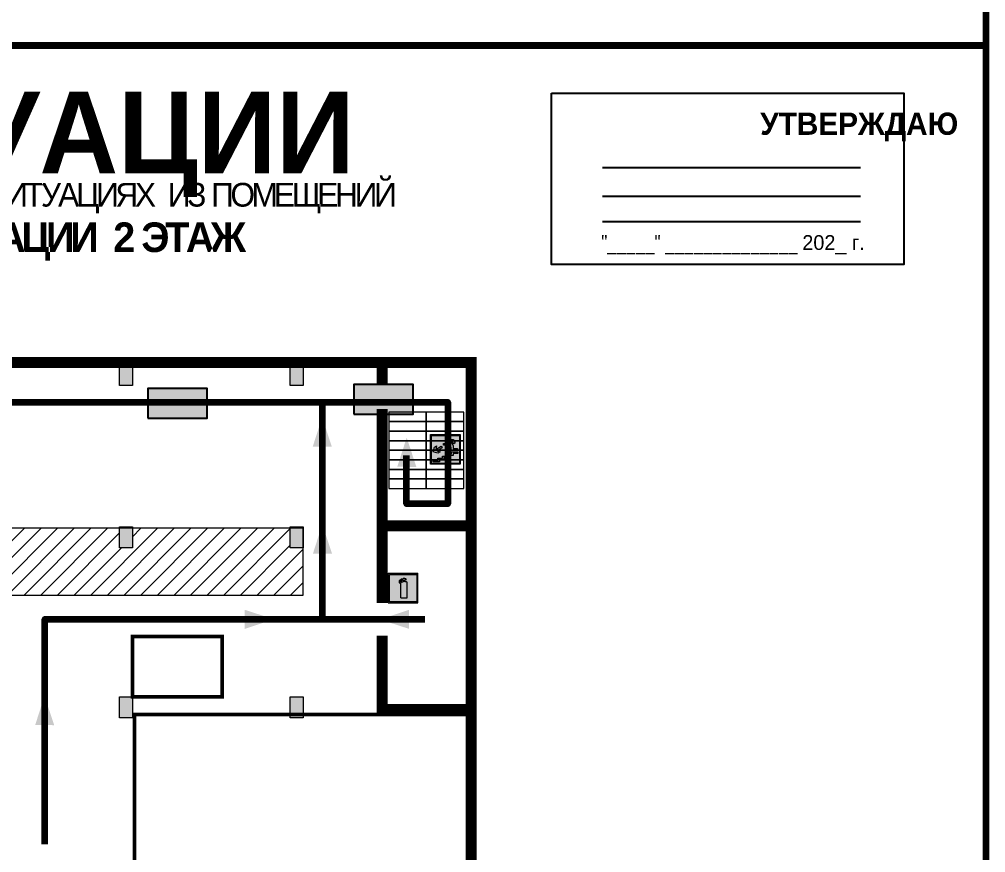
# Model space of a CAD drawing. Header units: millimetres. Extents: x 13114 to 67229, y 22859 to 38520.
# Drawn here: x 29210.9 to 29471.5, y 30676 to 30900.9 of the extents above; entities that cross this region are included whole.
import ezdxf

# ---------------------------------------------------------------- set-up
doc = ezdxf.new("R2010")
doc.units = ezdxf.units.MM
doc.layers.add('План_Штампы', color=7, linetype='Continuous')
doc.styles.add('обычный', font='arial.ttf')

# ---------------------------------------------------------------- blocks, each defined once
blk = doc.blocks.new('A$C7B4425F7')
at = {"true_color": 0xffffff}
blk.add_hatch(color=7, dxfattribs=at).paths.add_polyline_path([(0, 0), (-16, 0), (-16, -8), (0, -8)])
h = blk.add_hatch(color=126)
h.paths.add_polyline_path([(-0.2, -0.2), (-15.8, -0.2), (-15.8, -7.8), (-0.2, -7.8)])
h.paths.add_polyline_path([(-11.76, -2.03), (-11.76, -3.66), (-11.17, -3.66, -0.568275), (-11.17, -6.18), (-12.58, -6.18), (-12.58, -2.03)], flags=16)
h.paths.add_polyline_path([(-13.33, -4.12, -0.495768), (-13.59, -6.18), (-15.03, -6.18), (-15.03, -2.03), (-13.59, -2.03, -0.487973)], flags=16)
h.paths.add_polyline_path([(-10.25, -2.03), (-9.48, -2.03), (-9.48, -6.18), (-10.25, -6.18)], flags=16)
h.paths.add_polyline_path([(-13.84, -3.69), (-14.24, -3.69), (-14.24, -3.03), (-13.9, -3.03, -0.692621)], flags=0)
h.paths.add_polyline_path([(-9.15, -2.03), (-8.4, -2.03), (-8.04, -3.07), (-7.68, -2.03), (-6.93, -2.03), (-7.64, -4.1), (-6.93, -6.18), (-7.68, -6.18), (-8.04, -5.14), (-8.4, -6.18), (-9.15, -6.18), (-8.44, -4.1)], flags=16)
h.paths.add_polyline_path([(-11.76, -4.46), (-11.42, -4.46, -0.692621), (-11.36, -5.12), (-11.76, -5.12)], flags=0)
h.paths.add_polyline_path([(-13.9, -5.2), (-14.24, -5.2), (-14.24, -4.55), (-13.84, -4.55, -0.708038)], flags=0)
edge = h.paths.add_edge_path(flags=16)
edge.add_ellipse((-5.51, -4.08), major_axis=(0, 2.05), ratio=0.586184, start_angle=0, end_angle=360)
edge = h.paths.add_edge_path(flags=0)
edge.add_ellipse((-5.51, -4.08), major_axis=(0, 1.14), ratio=0.454828, start_angle=0, end_angle=360)
h.paths.add_polyline_path([(-4.13, -4.96, 0.377264), (-3.48, -4.52, 0.0555), (-3.16, -2.03), (-1.66, -2.03), (-1.66, -4.96), (-0.96, -4.96), (-0.96, -7.01), (-1.75, -7.01), (-1.75, -6.18), (-3.3, -6.18), (-3.3, -7.02), (-4.13, -7.02)], flags=16)
h.paths.add_polyline_path([(-2.73, -2.91), (-2.28, -2.91), (-2.28, -4.96), (-3.05, -4.96, 0.079136)], flags=0)
at = {"color": 126}
blk.add_lwpolyline([(-16, -8), (0, -8), (0, 0), (-16, 0)], close=True, dxfattribs=at)
blk = doc.blocks.new('A$C32E8229D')
at = {"true_color": 0xffffff}
blk.add_hatch(color=7, dxfattribs=at).paths.add_polyline_path([(0, 0), (0, -8), (16, -8), (16, 0)])
h = blk.add_hatch(color=126)
h.paths.add_polyline_path([(0.2, -0.2), (15.8, -0.2), (15.8, -7.8), (0.2, -7.8)])
h.paths.add_polyline_path([(13.49, -2.05), (12.08, -2.05), (11.37, -2.63, 0.162397), (11.29, -2.84), (11.29, -3.63), (10.35, -3.63), (10.35, -4.05), (11.68, -4.05), (11.68, -3.48), (12.26, -4.28), (11.29, -5.1), (11.29, -6.78), (11.85, -6.78), (11.85, -5.44), (12.8, -4.64), (12.8, -5.94), (14.46, -5.94), (14.46, -5.39), (13.45, -5.39), (13.45, -3.97), (12.46, -2.59), (13.15, -2.59), (13.69, -3.34), (14.18, -3)], flags=16)
h.paths.add_polyline_path([(10.74, -1.82, 1), (11.8, -1.82, 1)], flags=16)
h.paths.add_polyline_path([(9.39, -3.59), (5.99, -3.59), (6.56, -3.03), (5.91, -3.03), (5.1, -3.83), (5.91, -4.64), (6.56, -4.64), (5.99, -4.09), (9.39, -4.09)], flags=16)
h.paths.add_polyline_path([(4.29, -1.08), (1.72, -1.08), (1.72, -6.6), (4.29, -6.6)], flags=16)
at = {"color": 126}
blk.add_lwpolyline([(16, -8), (0, -8), (0, 0), (16, 0)], close=True, dxfattribs=at)
blk = doc.blocks.new('A$C3AD82952')
at = {"true_color": 0xf5f5ff}
h = blk.add_hatch(color=7, dxfattribs=at)
h.dxf.hatch_style = 1
h.paths.add_polyline_path([(8.21, 8.73, 0.414214), (7.89, 9.05), (7.22, 9.05), (7.22, 9.92), (7.59, 9.92, 1), (7.57, 10.36), (7.22, 10.36), (7.22, 10.6), (6.43, 10.6), (6.43, 10.36), (6.01, 10.36), (4.74, 9.59), (4.74, 8.69), (4.98, 8.73), (4.98, 9.26), (6.12, 9.91), (6.43, 9.91), (6.43, 9.05), (5.76, 9.05, 0.414214), (5.44, 8.73), (5.44, 2.2), (8.21, 2.2)], flags=0)
h.paths.add_polyline_path([(12.8, 12.8), (0, 12.8), (0, 0), (12.8, 0)])
h.paths.add_polyline_path([(0.51, 12.29), (12.29, 12.29), (12.29, 0.51), (0.51, 0.51)], flags=16)
h.paths.add_polyline_path([(4.74, 9.59), (6.01, 10.36), (6.43, 10.36), (6.43, 10.6), (7.22, 10.6), (7.22, 10.36), (7.59, 10.36, -0.94586), (7.59, 9.92), (7.22, 9.92), (7.22, 9.05), (7.89, 9.05, -0.414214), (8.21, 8.73), (8.21, 2.2), (5.44, 2.2), (5.44, 8.73, -0.414214), (5.76, 9.05), (6.43, 9.05), (6.43, 9.91), (6.12, 9.91), (4.98, 9.26), (4.98, 8.73), (4.74, 8.69)], flags=0)
h = blk.add_hatch(color=242)
h.dxf.hatch_style = 1
h.paths.add_polyline_path([(12.29, 12.29), (0.51, 12.29), (0.51, 0.51), (12.29, 0.51)])
h.paths.add_polyline_path([(4.74, 8.69), (4.74, 9.59), (6.01, 10.36), (6.43, 10.36), (6.43, 10.6), (7.22, 10.6), (7.22, 10.36), (7.59, 10.36, -0.94586), (7.59, 9.92), (7.22, 9.92), (7.22, 9.05), (7.89, 9.05, -0.414214), (8.21, 8.73), (8.21, 2.2), (5.44, 2.2), (5.44, 8.73, -0.414214), (5.76, 9.05), (6.43, 9.05), (6.43, 9.91), (6.12, 9.91), (4.98, 9.26), (4.98, 8.73)], flags=16)
h = blk.add_hatch(color=7, dxfattribs=at)
h.dxf.hatch_style = 1
h.paths.add_polyline_path([(8.21, 8.73, 0.414214), (7.89, 9.05), (7.22, 9.05), (7.22, 9.92), (7.59, 9.92, 1), (7.57, 10.36), (7.22, 10.36), (7.22, 10.6), (6.43, 10.6), (6.43, 10.36), (6.01, 10.36), (4.74, 9.59), (4.74, 8.69), (4.98, 8.73), (4.98, 9.26), (6.12, 9.91), (6.43, 9.91), (6.43, 9.05), (5.76, 9.05, 0.414214), (5.44, 8.73), (5.44, 2.2), (8.21, 2.2)])
at = {"color": 242, "lineweight": 5}
for p, q in [((0, 0), (0, 12.8)), ((0, 12.8), (12.8, 12.8)), ((12.8, 0), (12.8, 12.8)), ((6.01, 10.36), (4.74, 9.59)), ((4.74, 9.59), (4.74, 8.69)), ((4.74, 8.69), (4.98, 8.73)), ((4.98, 9.26), (6.12, 9.91)), ((4.98, 8.73), (4.98, 9.26)), ((5.44, 2.2), (5.44, 8.73)), ((5.76, 9.05), (6.43, 9.05)), ((6.01, 10.36), (6.43, 10.36)), ((6.12, 9.91), (6.43, 9.91)), ((7.22, 10.6), (6.43, 10.6)), ((6.43, 10.6), (6.43, 10.36)), ((6.43, 9.91), (6.43, 9.05)), ((7.22, 10.36), (7.22, 10.6)), ((7.59, 10.36), (7.22, 10.36)), ((7.22, 9.05), (7.22, 9.92)), ((7.59, 9.92), (7.22, 9.92)), ((7.89, 9.05), (7.22, 9.05)), ((8.21, 2.2), (8.21, 8.73)), ((0, 0), (12.8, 0)), ((5.44, 2.2), (8.21, 2.2))]:
    blk.add_line(p, q, dxfattribs=at)
blk.add_lwpolyline([(0.51, 12.29), (12.29, 12.29), (12.29, 0.51), (0.51, 0.51)], close=True, dxfattribs=at)
for centre, radius, start, end in [((5.76, 8.73), 0.32, 90, 180), ((7.58, 10.14), 0.223, 273.1875, 86.8125), ((7.89, 8.73), 0.32, 0, 90)]:
    blk.add_arc(centre, radius, start, end, dxfattribs=at)
blk = doc.blocks.new('вниз 3')
at = {"lineweight": 0, "true_color": 0xffffff}
h = blk.add_hatch(color=7, dxfattribs=at)
h.dxf.hatch_style = 1
h.paths.add_polyline_path([(40997.5, -4475.69), (40997.25, -4475.28), (40995.76, -4476.15), (40995.97, -4475.23), (40995.39, -4475.56), (40995.05, -4476.83), (40996.33, -4477.17), (40996.91, -4476.83), (40996, -4476.55)], flags=0)
h.paths.add_polyline_path([(40999.81, -4473.95), (41000.22, -4473.95), (41000.64, -4474.67), (41001.03, -4474.43), (41000.46, -4473.49), (41000.42, -4473.49), (40999.43, -4473.49), (40998.68, -4473.92), (40998.68, -4474.57), (40997.88, -4474.57), (40997.88, -4475), (40999.14, -4475), (40999.14, -4474.43), (40999.14, -4474.38), (40999.59, -4475.15), (40998.72, -4475.67), (40998.72, -4477.06), (40999.24, -4477.06), (40999.24, -4475.96), (40999.95, -4475.56), (40999.95, -4476.43), (41001.61, -4476.43), (41001.61, -4475.88), (41000.47, -4475.88), (41000.47, -4475.12)], flags=0)
h.paths.add_polyline_path([(40999.2, -4473.24, 1), (40998.35, -4473.24, 1)], flags=0)
h.paths.add_polyline_path([(41000.46, -4477.26), (41001.69, -4477.26), (41001.69, -4476.84), (41000.03, -4476.84), (41000.03, -4477.39), (40998.78, -4477.39), (40998.78, -4477.95), (40997.53, -4477.95), (40997.53, -4478.5), (40996.29, -4478.5), (40996.29, -4479.06), (40995.05, -4479.06), (40995.05, -4479.48), (40995.29, -4479.48), (40996.72, -4479.48), (40996.72, -4478.92), (40997.97, -4478.92), (40997.97, -4478.36), (40999.2, -4478.36), (40999.2, -4477.81), (41000.46, -4477.81)], flags=0)
h.paths.add_polyline_path([(41002.37, -4472.17), (40994.37, -4472.17), (40994.37, -4480.17), (41002.37, -4480.17)])
h.paths.add_polyline_path([(41002.16, -4479.96), (40994.57, -4479.96), (40994.57, -4472.37), (41002.16, -4472.37)], flags=16)
h.paths.add_polyline_path([(41001.61, -4475.88), (41001.61, -4476.43), (40999.95, -4476.43), (40999.95, -4475.56), (40999.24, -4475.96), (40999.24, -4477.06), (40998.72, -4477.06), (40998.72, -4475.67), (40999.59, -4475.15), (40999.14, -4474.38), (40999.14, -4474.43), (40999.14, -4475), (40997.88, -4475), (40997.88, -4474.57), (40998.68, -4474.57), (40998.68, -4473.92), (40999.43, -4473.49), (41000.42, -4473.49), (41000.46, -4473.49), (41001.03, -4474.43), (41000.64, -4474.67), (41000.22, -4473.95), (40999.81, -4473.95), (41000.47, -4475.12), (41000.47, -4475.88)], flags=0)
h.paths.add_polyline_path([(41001.69, -4476.84), (41001.69, -4477.26), (41000.46, -4477.26), (41000.46, -4477.81), (40999.2, -4477.81), (40999.2, -4478.36), (40997.97, -4478.36), (40997.97, -4478.92), (40996.72, -4478.92), (40996.72, -4479.48), (40995.05, -4479.48), (40995.05, -4479.06), (40996.29, -4479.06), (40996.29, -4478.5), (40997.53, -4478.5), (40997.53, -4477.95), (40998.78, -4477.95), (40998.78, -4477.39), (41000.03, -4477.39), (41000.03, -4476.84)], flags=0)
h.paths.add_polyline_path([(40998.35, -4473.24, -1), (40999.2, -4473.24, -1)], flags=0)
h.paths.add_polyline_path([(40997.5, -4475.69), (40996, -4476.55), (40996.91, -4476.83), (40996.33, -4477.17), (40995.05, -4476.83), (40995.39, -4475.56), (40995.97, -4475.23), (40995.76, -4476.15), (40997.25, -4475.28)], flags=0)
at = {"lineweight": 0}
h = blk.add_hatch(color=126, dxfattribs=at)
h.dxf.hatch_style = 1
h.paths.add_polyline_path([(41002.16, -4472.37), (40994.57, -4472.37), (40994.57, -4479.96), (41002.16, -4479.96)])
h.paths.add_polyline_path([(40995.97, -4475.23), (40995.76, -4476.15), (40997.25, -4475.28), (40997.5, -4475.69), (40996, -4476.55), (40996.91, -4476.83), (40996.33, -4477.17), (40995.05, -4476.83), (40995.39, -4475.56)], flags=16)
h.paths.add_polyline_path([(40997.88, -4474.57), (40998.68, -4474.57), (40998.68, -4473.92), (40999.43, -4473.49), (41000.42, -4473.49), (41000.46, -4473.49), (41001.03, -4474.43), (41000.64, -4474.67), (41000.22, -4473.95), (40999.81, -4473.95), (41000.47, -4475.12), (41000.47, -4475.88), (41001.61, -4475.88), (41001.61, -4476.43), (40999.95, -4476.43), (40999.95, -4475.56), (40999.24, -4475.96), (40999.24, -4477.06), (40998.72, -4477.06), (40998.72, -4475.67), (40999.59, -4475.15), (40999.14, -4474.38), (40999.14, -4474.43), (40999.14, -4475), (40997.88, -4475)], flags=16)
h.paths.add_polyline_path([(40998.35, -4473.24, -1), (40999.2, -4473.24, -1)], flags=16)
h.paths.add_polyline_path([(40997.53, -4477.95), (40998.78, -4477.95), (40998.78, -4477.39), (41000.03, -4477.39), (41000.03, -4476.84), (41001.69, -4476.84), (41001.69, -4477.26), (41000.46, -4477.26), (41000.46, -4477.81), (40999.2, -4477.81), (40999.2, -4478.36), (40997.97, -4478.36), (40997.97, -4478.92), (40996.72, -4478.92), (40996.72, -4479.48), (40995.05, -4479.48), (40995.05, -4479.06), (40996.29, -4479.06), (40996.29, -4478.5), (40997.53, -4478.5)], flags=16)
at = {"lineweight": 0, "true_color": 0xffffff}
h = blk.add_hatch(color=7, dxfattribs=at)
h.dxf.hatch_style = 1
h.paths.add_polyline_path([(40999.2, -4473.24, 1), (40998.35, -4473.24, 1)])
h.paths.add_polyline_path([(40999.81, -4473.95), (41000.22, -4473.95), (41000.64, -4474.67), (41001.03, -4474.43), (41000.46, -4473.49), (41000.42, -4473.49), (40999.43, -4473.49), (40998.68, -4473.92), (40998.68, -4474.57), (40997.88, -4474.57), (40997.88, -4475), (40999.14, -4475), (40999.14, -4474.43), (40999.14, -4474.38), (40999.59, -4475.15), (40998.72, -4475.67), (40998.72, -4477.06), (40999.24, -4477.06), (40999.24, -4475.96), (40999.95, -4475.56), (40999.95, -4476.43), (41001.61, -4476.43), (41001.61, -4475.88), (41000.47, -4475.88), (41000.47, -4475.12)])
h.paths.add_polyline_path([(40999.2, -4477.81), (41000.46, -4477.81), (41000.46, -4477.26), (41001.69, -4477.26), (41001.69, -4476.84), (41000.03, -4476.84), (41000.03, -4477.39), (40998.78, -4477.39), (40998.78, -4477.95), (40997.53, -4477.95), (40997.53, -4478.5), (40996.29, -4478.5), (40996.29, -4479.06), (40995.05, -4479.06), (40995.05, -4479.48), (40995.29, -4479.48), (40996.72, -4479.48), (40996.72, -4478.92), (40997.97, -4478.92), (40997.97, -4478.36), (40999.2, -4478.36)])
h.paths.add_polyline_path([(40997.5, -4475.69), (40997.25, -4475.28), (40995.76, -4476.15), (40995.97, -4475.23), (40995.39, -4475.56), (40995.05, -4476.83), (40996.33, -4477.17), (40996.91, -4476.83), (40996, -4476.55)])
at = {"color": 126, "lineweight": 0}
for points in [[(40994.37, -4472.17), (41002.37, -4472.17), (41002.37, -4480.17), (40994.37, -4480.17)], [(40994.57, -4472.37), (41002.16, -4472.37), (41002.16, -4479.96), (40994.57, -4479.96)]]:
    blk.add_lwpolyline(points, close=True, dxfattribs=at)
for points in [[(40999.14, -4474.43), (40999.14, -4475), (40997.88, -4475), (40997.88, -4474.57), (40998.68, -4474.57), (40998.68, -4473.92), (40999.43, -4473.49), (41000.42, -4473.49), (41000.46, -4473.49), (41001.03, -4474.43), (41000.64, -4474.67), (41000.22, -4473.95), (40999.81, -4473.95), (41000.47, -4475.12), (41000.47, -4475.88), (41001.61, -4475.88), (41001.61, -4476.43), (40999.95, -4476.43), (40999.95, -4475.56), (40999.24, -4475.96), (40999.24, -4477.06), (40998.72, -4477.06), (40998.72, -4475.67), (40999.59, -4475.15), (40999.14, -4474.38), (40999.14, -4474.43)], [(40995.05, -4476.83), (40995.39, -4475.56), (40995.97, -4475.23), (40995.76, -4476.15), (40997.25, -4475.28), (40997.5, -4475.69), (40996, -4476.55), (40996.91, -4476.83), (40996.33, -4477.17), (40995.05, -4476.83)], [(40995.29, -4479.48), (40995.05, -4479.48), (40995.05, -4479.06), (40996.29, -4479.06), (40996.29, -4478.5), (40997.53, -4478.5), (40997.53, -4477.95), (40998.78, -4477.95), (40998.78, -4477.39), (41000.03, -4477.39), (41000.03, -4476.84), (41001.69, -4476.84), (41001.69, -4477.26), (41000.46, -4477.26), (41000.46, -4477.81), (40999.2, -4477.81), (40999.2, -4478.36), (40997.97, -4478.36), (40997.97, -4478.92), (40996.72, -4478.92), (40996.72, -4479.48), (40995.05, -4479.48)]]:
    blk.add_lwpolyline(points, dxfattribs=at)
blk.add_circle((40998.77, -4473.24), 0.426, dxfattribs=at)

msp = doc.modelspace()

# ---------------------------------------------------------------- hatches: boundary and pattern name
at = {"lineweight": 0}
h = msp.add_hatch(color=256, dxfattribs=at)
h.dxf.hatch_style = 1
h.paths.add_polyline_path([(29241.37, 30807.66), (29237.9, 30807.66), (29237.9, 30802.04), (29241.37, 30802.04)])
h = msp.add_hatch(color=256, dxfattribs=at)
h.dxf.hatch_style = 1
h.paths.add_polyline_path([(29287.44, 30807.66), (29283.97, 30807.66), (29283.97, 30802.04), (29287.44, 30802.04)])
at = {"lineweight": 0, "true_color": 0x000000}
h = msp.add_hatch(dxfattribs=at)
h.set_pattern_fill('ANSI31', color=18)
h.set_pattern_definition([(45, (1479.312, 30730.2412), (-2.24506403, 2.24506403), [])])
h.paths.add_polyline_path([(29184.12, 30666.07), (29152.59, 30666.07), (29152.59, 30626.05), (29184.12, 30626.05)])
h.paths.add_polyline_path([(29287.44, 30758.3), (29283.97, 30758.3), (29283.97, 30763.57), (29241.37, 30763.57), (29241.37, 30758.3), (29237.9, 30758.3), (29237.9, 30763.57), (29197.48, 30763.57), (29197.48, 30758.3), (29194.01, 30758.3), (29194.01, 30763.57), (29151.31, 30763.57), (29151.31, 30758.3), (29147.83, 30758.3), (29147.83, 30763.57), (29106.14, 30763.57), (29106.14, 30758.3), (29102.67, 30758.3), (29102.67, 30763.57), (29071.44, 30763.57), (29071.44, 30745.56), (29287.44, 30745.56)])
at = {"lineweight": 0}
h = msp.add_hatch(color=256, dxfattribs=at)
h.dxf.hatch_style = 1
h.paths.add_polyline_path([(29241.37, 30763.91), (29237.9, 30763.91), (29237.9, 30758.3), (29241.37, 30758.3)])
h = msp.add_hatch(color=256, dxfattribs=at)
h.dxf.hatch_style = 1
h.paths.add_polyline_path([(29287.44, 30763.91), (29283.97, 30763.91), (29283.97, 30758.3), (29287.44, 30758.3)])
h = msp.add_hatch(color=256, dxfattribs=at)
h.dxf.hatch_style = 1
h.paths.add_polyline_path([(29241.37, 30718.06), (29237.9, 30718.06), (29237.9, 30712.44), (29241.37, 30712.44)])
h = msp.add_hatch(color=256, dxfattribs=at)
h.dxf.hatch_style = 1
h.paths.add_polyline_path([(29287.44, 30718.06), (29283.97, 30718.06), (29283.97, 30712.44), (29287.44, 30712.44)])

# ---------------------------------------------------------------- linework, layer by layer
at = {"color": 1, "lineweight": 100}
for points in [[(28871.52, 31288.84), (29471.52, 31288.84), (29471.52, 30893.84), (28871.52, 30893.84)], [(28871.52, 30893.84), (29471.52, 30893.84), (29471.52, 30498.84), (28871.52, 30498.84)]]:
    msp.add_lwpolyline(points, close=True, dxfattribs=at)
msp.add_lwpolyline([(29354.46, 30880.96), (29449.47, 30880.96), (29449.47, 30834.76), (29354.46, 30834.76)], close=True)
for points in [[(29368.21, 30860.92), (29437.74, 30860.92)], [(29368.21, 30853.16), (29437.74, 30853.16)], [(29368.21, 30846.37), (29437.74, 30846.37)]]:
    msp.add_lwpolyline(points)
at = {"lineweight": 0}
for points, const_width in [([(29033.38, 30715.52), (29149.69, 30715.52), (29149.69, 30623.49), (29332.73, 30623.49), (29332.73, 30808.28), (29139.74, 30808.28)], 3), ([(29308.77, 30808.28), (29308.77, 30802.5)], 3), ([(29308.77, 30795.75), (29308.77, 30764.25), (29332.73, 30764.25)], 3), ([(29308.77, 30764.25), (29308.77, 30743.44)], 3), ([(29308.77, 30734.59), (29308.77, 30714.65), (29332.73, 30714.65)], 3), ([(29331.61, 30713.33), (29241.91, 30713.33), (29241.91, 30623.14)], 1)]:
    msp.add_lwpolyline(points, dxfattribs=dict(at, const_width=const_width))
for points in [[(29237.9, 30807.66), (29241.37, 30807.66), (29241.37, 30802.04), (29237.9, 30802.04)], [(29283.97, 30807.66), (29287.44, 30807.66), (29287.44, 30802.04), (29283.97, 30802.04)], [(29310.5, 30792.33), (29320.65, 30792.33), (29320.65, 30794.9), (29310.5, 30794.9)], [(29320.65, 30792.33), (29330.8, 30792.33), (29330.8, 30794.9), (29320.65, 30794.9)], [(29310.5, 30789.75), (29320.65, 30789.75), (29320.65, 30792.33), (29310.5, 30792.33)], [(29320.65, 30789.75), (29330.8, 30789.75), (29330.8, 30792.33), (29320.65, 30792.33)], [(29310.5, 30787.18), (29320.65, 30787.18), (29320.65, 30789.75), (29310.5, 30789.75)], [(29320.65, 30787.18), (29330.8, 30787.18), (29330.8, 30789.75), (29320.65, 30789.75)], [(29310.5, 30784.61), (29320.65, 30784.61), (29320.65, 30787.18), (29310.5, 30787.18)], [(29320.65, 30784.61), (29330.8, 30784.61), (29330.8, 30787.18), (29320.65, 30787.18)], [(29310.5, 30782.03), (29320.65, 30782.03), (29320.65, 30784.61), (29310.5, 30784.61)], [(29320.65, 30782.03), (29330.8, 30782.03), (29330.8, 30784.61), (29320.65, 30784.61)], [(29310.5, 30779.46), (29320.65, 30779.46), (29320.65, 30782.03), (29310.5, 30782.03)], [(29320.65, 30779.46), (29330.8, 30779.46), (29330.8, 30782.03), (29320.65, 30782.03)], [(29310.5, 30776.88), (29320.65, 30776.88), (29320.65, 30779.46), (29310.5, 30779.46)], [(29320.65, 30776.88), (29330.8, 30776.88), (29330.8, 30779.46), (29320.65, 30779.46)], [(29310.5, 30774.31), (29320.65, 30774.31), (29320.65, 30776.88), (29310.5, 30776.88)], [(29320.65, 30774.31), (29330.8, 30774.31), (29330.8, 30776.88), (29320.65, 30776.88)], [(29071.44, 30745.56), (29287.44, 30745.56), (29287.44, 30763.57), (29071.44, 30763.57)], [(29237.9, 30763.91), (29241.37, 30763.91), (29241.37, 30758.3), (29237.9, 30758.3)], [(29283.97, 30763.91), (29287.44, 30763.91), (29287.44, 30758.3), (29283.97, 30758.3)], [(29237.9, 30718.06), (29241.37, 30718.06), (29241.37, 30712.44), (29237.9, 30712.44)], [(29283.97, 30718.06), (29287.44, 30718.06), (29287.44, 30712.44), (29283.97, 30712.44)]]:
    msp.add_lwpolyline(points, close=True, dxfattribs=at)
at = {"color": 126, "lineweight": 100, "true_color": 0x008754}
for points in [[(29066.02, 30768.83), (29168.59, 30768.83), (29207.64, 30797.6), (29326.42, 30797.6), (29326.42, 30770.14), (29315.31, 30770.14), (29315.31, 30783.23)], [(29217.8, 30678.3), (29217.8, 30739), (29292.62, 30739), (29292.62, 30797.6)], [(29292.62, 30739), (29320.23, 30739)]]:
    msp.add_lwpolyline(points, dxfattribs=at)
at = {"lineweight": 100, "const_width": 1}
msp.add_lwpolyline([(29241.37, 30718.06), (29265.58, 30718.06), (29265.58, 30734.33), (29241.37, 30734.33)], close=True, dxfattribs=at)
at = {"layer": 'План_Штампы', "color": 126, "true_color": 0x008754}
for points in [[(29295.16, 30785.59), (29290.02, 30785.6), (29292.57, 30793.48)], [(29317.96, 30780.13), (29312.82, 30780.15), (29315.37, 30788.03)], [(29295.21, 30756.73), (29290.08, 30756.75), (29292.62, 30764.62)], [(29271.68, 30736.42), (29271.69, 30741.56), (29279.57, 30739.01)], [(29316.02, 30741.56), (29316.01, 30736.42), (29308.13, 30738.97)], [(29220.28, 30710.44), (29215.15, 30710.45), (29217.69, 30718.33)]]:
    msp.add_solid(points, dxfattribs=at)

# ---------------------------------------------------------------- block references
at = {"color": 126, "true_color": 0x008754}
msp.add_blockref('вниз 3', (-11672.55, 35261), dxfattribs=at)
at = {"xscale": 0.625, "yscale": 0.625, "zscale": 0.625}
msp.add_blockref('A$C3AD82952', (29310.38, 30743.42), dxfattribs=at)
at = {"layer": 'План_Штампы'}
msp.add_blockref('A$C7B4425F7', (29317.08, 30802.38), dxfattribs=at)
at = {"layer": 'План_Штампы', "color": 126, "true_color": 0x008754, "xscale": -1}
msp.add_blockref('A$C32E8229D', (29261.52, 30801.28), dxfattribs=at)

# ---------------------------------------------------------------- texts
at = {"lineweight": 0, "style": 'обычный'}
for s, insert, char_height, width, attachment_point in [('{\\fProxima Nova Rg|b1|i0|c204|p2;ПЛАН ЭВАКУАЦИИ}', (29024.17, 30881.32), 22, 493.8901, 1), ('\\pi-18,l18,t18;{\\fProxima Nova Rg|b1|i0|c204|p2;УТВЕРЖДАЮ\\H1.1997x; }', (29437.41, 30871.84), 6, 126.6484, 5), ('{\\fArial Narrow|b0|i0|c204|p34;"_____" ______________ \\fProxima Nova Rg|b0|i0|c204|p2;202_ г. }', (29403.37, 30840.08), 4, 78.6503, 5)]:
    msp.add_mtext(s, dxfattribs=dict(at, insert=insert, char_height=char_height, width=width, attachment_point=attachment_point))
at = {"color": 0, "lineweight": 0, "insert": (29174.3, 30856.93), "char_height": 8, "width": 449.2158, "attachment_point": 5, "style": 'обычный'}
msp.add_mtext('{\\fArial Black|b1|i0|c204|p34;\\H2x;\\T0.85;  \\fArial Narrow|b0|i0|c204|p34;\\H0.8x;\\W0.9;\\P\\fProxima Nova Rg|b0|i0|c204|p2;\\H0.5x;\\W1;\\C256;ПРИ ПОЖАРЕ  ИЛИ ДРУГИХ ЧРЕЗВЫЧАЙНЫХ СИТУАЦИЯХ  ИЗ ПОМЕЩЕНИЙ \\fProxima Nova Rg|b1|i0|c204|p2;\\H1.25x;\\PХМЦ  В МЦ: УЧАСТОК ФЛОТАЦИИ  2 ЭТАЖ}', dxfattribs=at)

doc.saveas('drawing.dxf')
